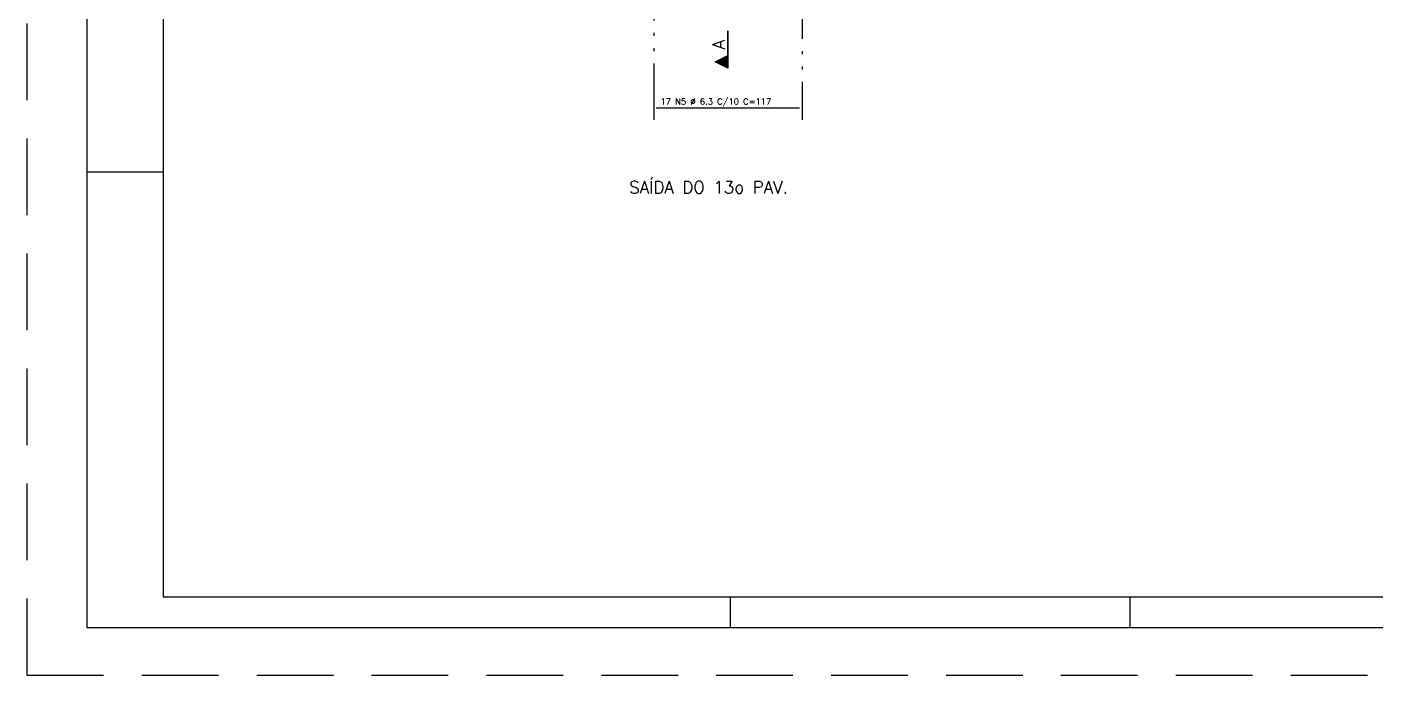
# Model space of a CAD drawing. Extents: x -2 to 86, y -1.5 to 60.9.
# Drawn here: x -2.05 to 41.95, y -1.55 to 19.59 of the extents above; entities that cross this region are included whole.
import ezdxf

# ---------------------------------------------------------------- set-up
doc = ezdxf.new("R2010")
doc.units = 0
doc.header["$MEASUREMENT"] = 0
doc.linetypes.add('ESTILO_TQS_0004', pattern=[3.3, 2, -0.4, 0.05, -0.4, 0.05, -0.4])
doc.linetypes.add('HIDDEN', pattern=[0.375, 0.25, -0.125])
doc.layers.get('0').update_dxf_attribs({"linetype": 'CONTINUOUS'})
doc.layers.get('Defpoints').update_dxf_attribs({"linetype": 'CONTINUOUS'})
for name, color, linetype in [('ARQ_FOLHA', 7, 'CONTINUOUS'), ('PENA_01', 1, 'CONTINUOUS'), ('PENA_03', 3, 'CONTINUOUS'), ('PENA_04', 4, 'CONTINUOUS'), ('PENA_05', 5, 'CONTINUOUS')]:
    doc.layers.add(name, color=color, linetype=linetype)
doc.styles.get("Standard").update_dxf_attribs({"font": 'ROMANS.SHX'})

# ---------------------------------------------------------------- blocks, each defined once
blk = doc.blocks.new('FOLHA A1 - 841 X 594')
at = {"layer": 'ARQ_FOLHA', "color": 1}
for p, q in [((-816, 148.5), (-841, 148.5)), ((-631, 10), (-631, 0)), ((-500.5, 10), (-500.5, 0))]:
    blk.add_line(p, q, dxfattribs=at)
for points in [[(-841, 0), (0, 0), (0, 594), (-841, 594)], [(-816, 10), (-10, 10), (-10, 584), (-816, 584)]]:
    blk.add_lwpolyline(points, close=True, dxfattribs=at)
at = {"layer": 'Defpoints', "color": 8, "linetype": 'HIDDEN', "ltscale": 100}
blk.add_lwpolyline([(-860.5, 609.5), (-860.5, -15.5), (19.5, -15.5), (19.5, 609.5)], close=True, dxfattribs=at)
blk = doc.blocks.new('*U23')
blk.add_blockref('FOLHA A1 - 841 X 594', (0, 0))

msp = doc.modelspace()

# ---------------------------------------------------------------- linework, layer by layer
at = {"layer": 'PENA_01', "linetype": 'ESTILO_TQS_0004'}
for p, q in [((18.411, 32.004), (18.411, 16.558)), ((23.251, 31.406), (23.251, 16.558))]:
    msp.add_line(p, q, dxfattribs=at)
at = {"layer": 'PENA_03', "linetype": 'Continuous'}
msp.add_lwpolyline([(20.83, 18.253), (20.42, 18.458), (20.83, 18.662), (20.83, 18.253)], dxfattribs=at)
at = {"layer": 'PENA_04', "linetype": 'Continuous'}
for p, q in [((20.83, 18.253), (20.83, 19.466)), ((20.831, 19.466), (20.831, 18.25)), ((20.416, 18.458), (20.83, 18.664)), ((20.42, 18.458), (20.83, 18.662)), ((20.48, 18.428), (20.48, 18.488)), ((20.512, 18.412), (20.512, 18.504)), ((20.544, 18.396), (20.544, 18.52)), ((20.576, 18.38), (20.576, 18.536)), ((20.608, 18.364), (20.608, 18.552)), ((20.64, 18.348), (20.64, 18.568)), ((20.672, 18.332), (20.672, 18.584)), ((20.704, 18.316), (20.704, 18.599)), ((20.736, 18.3), (20.736, 18.615)), ((20.767, 18.284), (20.767, 18.631)), ((20.799, 18.268), (20.799, 18.647)), ((20.831, 18.25), (20.416, 18.458)), ((20.83, 18.253), (20.42, 18.458)), ((20.448, 18.444), (20.448, 18.472))]:
    msp.add_line(p, q, dxfattribs=at)
at = {"layer": 'PENA_05', "linetype": 'Continuous'}
msp.add_line((18.491, 16.958), (23.171, 16.958), dxfattribs=at)

# ---------------------------------------------------------------- block references
at = {"xscale": 0.09999999999999938, "yscale": 0.09999999999999938, "zscale": 0.09999999999999938}
msp.add_blockref('*U23', (84.004, 0), dxfattribs=at)

# ---------------------------------------------------------------- texts
at = {"layer": 'PENA_03', "linetype": 'Continuous'}
msp.add_text('17 N5 %%c 6.3 C/10 C=117', height=0.2, dxfattribs=at).set_placement((18.631, 17.058))
at = {"layer": 'PENA_04', "linetype": 'Continuous'}
msp.add_text('A', height=0.4, rotation=90, dxfattribs=at).set_placement((20.731, 18.866))
at = {"layer": 'PENA_05', "linetype": 'Continuous'}
msp.add_text('SAÍDA DO 13o PAV.', height=0.4, dxfattribs=at).set_placement((17.611, 14.162))

doc.saveas('drawing.dxf')
